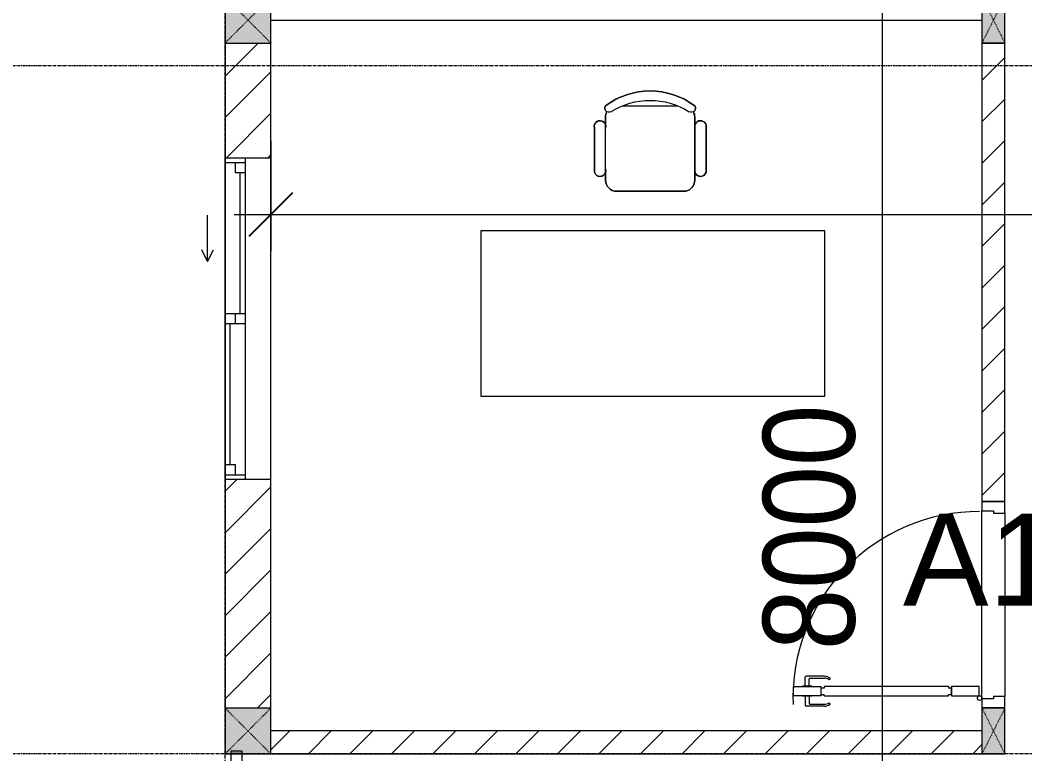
# Model space of a CAD drawing. Header units: millimetres. Extents: x 1591 to 239055, y -15958 to 83255.
# Drawn here: x 128639 to 133020, y 48437 to 51637 of the extents above; entities that cross this region are included whole.
import ezdxf

# ---------------------------------------------------------------- set-up
doc = ezdxf.new("R2010")
doc.units = ezdxf.units.MM
doc.linetypes.add('Dash', pattern=[6, 3, -3])
doc.linetypes.add('Grid Line', pattern=[22.225, 12.7, -3.175, 3.175, -3.175])
for name, color, linetype, lineweight in [('0-1', 250, 'Continuous', 5), ('A-ANNO-DIMS', 211, 'Continuous', 9), ('A-ANNO-DIMS-160', 211, 'Continuous', 9), ('A-AREA-IDEN', 2, 'Continuous', 9), ('A-DETL-GENF-1', 9, 'Continuous', 9), ('A-DOOR-1', 254, 'Continuous', 9), ('A-DOOR-2', 9, 'Continuous', 9), ('A-FLOR-2', 9, 'Continuous', 9), ('A-FLOR-HRAL', 11, 'Continuous', 9), ('A-GLAZ', 151, 'Continuous', 9), ('A-WALL-1', 253, 'Continuous', 18), ('A-WALL-2', 9, 'Continuous', 9), ('A-WALL-3', 113, 'Continuous', 18), ('A-WALL-PATT-1', 10, 'Continuous', 9), ('A-WALL-PATT-2', 111, 'Continuous', 9), ('I-FURN', 30, 'Continuous', 9), ('I-FURN-1', 254, 'Continuous', 9), ('S-COLS', 52, 'Continuous', 9), ('S-COLS-3', 254, 'Continuous', 9), ('S-COLS-4', 253, 'Continuous', 18), ('S-COLS-5', 52, 'Continuous', 18), ('S-COLS-HDLN', 52, 'Dash', 9), ('S-COLS-HDLN-1', 9, 'Dash', 9), ('S-GRID-1', 1, 'Grid Line', 9)]:
    doc.layers.add(name, color=color, linetype=linetype, lineweight=lineweight)
doc.styles.add('Arial_13', font='arial_0.ttf', dxfattribs={"height": 400})
doc.styles.add('UTM Avo', font='UTM Avo.ttf', dxfattribs={"width": 0.9, "height": 400})
doc.dimstyles.new('1_Dim_chi_tiet_2_5', dxfattribs={"dimscale": 304.8, "dimtxt": 399.720379, "dimasz": 0.629921, "dimexe": 0.524934, "dimexo": 0.0625, "dimgap": 0.052493, "dimtad": 1, "dimdec": 0, "dimrnd": 5, "dimzin": 0, "dimdsep": 46, "dimtxsty": 'UTM Avo', "dimblk1": 'OBLIQUE', "dimblk2": 'OBLIQUE', "dimsah": 1, "dimcen": 0.09, "dimdle": 0.524934, "dimazin": 0, "dimtfac": 1, "dimtdec": 4, "dimtix": 1, "dimtmove": 0, "dimatfit": 3, "dimfxl": 1.049869, "dimfxlon": 1, "dimtvp": 1, "dimtolj": 1, "dimtzin": 0, "dimarcsym": 2})
doc.dimstyles.new('1_Dim_chi_tiet_2_5_1', dxfattribs={"dimscale": 304.8, "dimtxt": 399.720379, "dimasz": 0.629921, "dimexe": 0.524934, "dimexo": 0.0625, "dimgap": 0.052493, "dimtad": 1, "dimdec": 0, "dimrnd": 5, "dimzin": 0, "dimdsep": 46, "dimtxsty": 'UTM Avo', "dimblk1": 'OBLIQUE', "dimblk2": 'OBLIQUE', "dimsah": 1, "dimcen": 0.09, "dimdle": 0.524934, "dimazin": 0, "dimtfac": 1, "dimtdec": 4, "dimtix": 1, "dimtmove": 0, "dimatfit": 3, "dimfxl": 1.049869, "dimfxlon": 1, "dimtvp": 1, "dimtolj": 1, "dimtzin": 0, "dimarcsym": 2})
pattern_1 = [(45, (0, 0), (-90.50967, 90.50967), [])]

# ---------------------------------------------------------------- blocks, each defined once
blk = doc.blocks.new('DOOR_CW_01 CANH MO-PANEL KINH - DIW_01-900x2200-CỬA GỖ VÂN LAMINATE-553393-TKCS_MB TẦNG 6-8')
at = {"layer": 'A-DETL-GENF-1'}
for p, q in [((-397, 872), (-357, 872)), ((-397, 752), (-397, 872)), ((-357, 872), (-357, 752)), ((-442, 737), (-442, 816.5)), ((-399, 820.5), (-438, 820.5)), ((-434, 799.5), (-434, 737)), ((-399, 803.5), (-430, 803.5)), ((-399, 831.8), (-397, 831.8)), ((-399, 792.2), (-399, 831.8)), ((-397, 792.2), (-399, 792.2)), ((-397, 792.2), (-397, 831.8)), ((-357, 792.2), (-357, 831.8)), ((-355, 831.8), (-357, 831.8)), ((-357, 792.2), (-355, 792.2)), ((-355, 792.2), (-355, 831.8)), ((-355, 820.5), (-316, 820.5)), ((-355, 803.5), (-324, 803.5)), ((-320, 799.5), (-320, 737)), ((-312, 737), (-312, 816.5)), ((-357, 752), (-397, 752)), ((-363, 752), (-391, 752)), ((-391, 752), (-391, 738)), ((-363, 738), (-363, 752)), ((-433.9, 711.2), (-427.3, 715.8)), ((-397, 738), (-391, 738)), ((-397, 738), (-397, 196)), ((-357, 738), (-363, 738)), ((-357, 196), (-357, 738)), ((-320.1, 711.2), (-326.7, 715.8)), ((-397, 196), (-391, 196)), ((-357, 182), (-397, 182)), ((-397, 182), (-397, 62)), ((-391, 196), (-391, 182)), ((-391, 182), (-363, 182)), ((-357, 196), (-363, 196)), ((-363, 182), (-363, 196)), ((-357, 62), (-357, 182)), ((-397, 62), (-357, 62))]:
    blk.add_line(p, q, dxfattribs=at)
blk.add_circle((-407, 60), 10, dxfattribs=at)
for centre, radius, start, end in [((-407, 60), 814, 360, 92), ((-438, 816.5), 4, 90, 180), ((-430, 799.5), 4, 90, 180), ((-324, 799.5), 4, 360, 90), ((-316, 816.5), 4, 0, 90), ((-397, 737), 45, 180, 215), ((-397, 737), 37, 180, 215), ((-357, 737), 37, 325, 0), ((-357, 737), 45, 325, 0)]:
    blk.add_arc(centre, radius, start, end, dxfattribs=at)
at = {"layer": 'A-DOOR-2'}
for p, q in [((-410, 50), (-450, 50)), ((-450, 50), (-450, -50)), ((-410, 0), (-410, 50)), ((-407, 50), (-382, 50)), ((450, 50), (410, 50)), ((410, 50), (410, 0)), ((450, -50), (450, 50)), ((-400, 0), (-410, 0)), ((-400, -50), (-400, 0)), ((410, 0), (400, 0)), ((400, 0), (400, -50)), ((-450, -50), (-400, -50)), ((400, -50), (450, -50))]:
    blk.add_line(p, q, dxfattribs=at)
blk = doc.blocks.new('BAN LV A - BAN LV A_dwg_ban hoc2-348006-TKCS_MB TẦNG 6-8')
at = {"layer": 'I-FURN'}
for p, q in [((145.8, 437.4), (-145.8, 437.4)), ((-243, 354.4), (-243, 162)), ((-194.4, 388.8), (-194.4, 113.4)), ((194.4, 113.4), (194.4, 388.8)), ((194.4, 351.4), (194.4, 150.8)), ((243.7, 162), (243.7, 354.4)), ((-120.5, 64.8), (120.5, 64.8))]:
    blk.add_line(p, q, dxfattribs=at)
at = {"layer": 'I-FURN', "flags": 128}
blk.add_lwpolyline([(-737.8, 610.5), (-737.8, 1330.5), (-154.9, 1330.5), (762.2, 1330.5), (762.2, 610.5)], close=True, dxfattribs=at)
at = {"layer": 'I-FURN'}
for centre, radius, start, end in [((-145.8, 388.8), 48.6, 90, 180), ((145.8, 388.8), 48.6, 360, 90), ((-218.7, 347.3), 25.3, 343.7398, 163.7398), ((219.4, 347.3), 25.3, 16.2602, 170.7054), ((-218.7, 154.9), 25.3, 163.7398, 16.2602), ((219.4, 154.9), 25.3, 189.2946, 16.2602), ((-180.2, 75.4), 17.8, 57.9726, 216.6901), ((-145.8, 113.4), 48.6, 180, 207.5844), ((0, 359.3), 318.2, 237.5758, 302.4242), ((180.2, 75.4), 17.8, 323.3099, 122.0274), ((145.8, 113.4), 48.6, 332.4156, 0), ((0, 324), 324, 233.1301, 306.8699)]:
    blk.add_arc(centre, radius, start, end, dxfattribs=at)
blk = doc.blocks.new('BAN LV A - BAN LV A_dwg-348005-TKCS_MB TẦNG 6-8')
at = {"extrusion": (0, 0, -1), "zscale": -1, "rotation": 180}
blk.add_blockref('BAN LV A - BAN LV A_dwg_ban hoc2-348006-TKCS_MB TẦNG 6-8', (-729, 1383.7), dxfattribs=at)
blk = doc.blocks.new('BAN LV A - BAN LV A-348231-TKCS_MB TẦNG 6-8')
at = {"layer": 'I-FURN-1'}
for p, q in [((534.6, 1270.3), (534.6, 1235.9)), ((923.4, 1232.9), (923.4, 1270.3)), ((486, 1221.7), (486, 1029.3)), ((972.7, 1029.3), (972.7, 1221.7)), ((534.6, 1029.3), (534.6, 994.9)), ((923.4, 994.9), (923.4, 1032.3)), ((583.2, 946.3), (874.8, 946.3)), ((1491.2, 773.2), (-8.8, 773.2)), ((-8.8, 773.2), (-8.8, 53.2)), ((1491.2, 53.2), (1491.2, 773.2)), ((-8.8, 53.2), (1491.2, 53.2))]:
    blk.add_line(p, q, dxfattribs=at)
for centre, radius, start, end in [((729, 1059.7), 324, 53.1301, 126.8699), ((548.9, 1308.3), 17.8, 143.3099, 240.596), ((909.2, 1308.3), 17.8, 299.404, 36.6901), ((583.2, 1270.3), 48.6, 152.4156, 180), ((874.8, 1270.3), 48.6, 360, 27.5844), ((510.3, 1228.8), 25.3, 16.2602, 196.2602), ((948.4, 1228.8), 25.3, 343.7398, 170.7054), ((510.3, 1036.4), 25.3, 196.2602, 343.7398), ((948.4, 1036.4), 25.3, 189.2946, 343.7398), ((583.2, 994.9), 48.6, 180, 270), ((874.8, 994.9), 48.6, 270, 360)]:
    blk.add_arc(centre, radius, start, end, dxfattribs=at)
blk.add_blockref('BAN LV A - BAN LV A_dwg-348005-TKCS_MB TẦNG 6-8', (0, 0))
blk = doc.blocks.new('G1_SOF - BO TRU - 100x200-745959-TKCS_MB TẦNG 6-8')
at = {"layer": 'S-COLS'}
blk.add_hatch(color=256, dxfattribs=at).paths.add_polyline_path([(-50, 100), (-50, -100), (50, -100), (50, 100)])
at = {"layer": 'S-COLS-4'}
for p, q in [((50, 100), (-50, 100)), ((-50, 100), (-50, -100)), ((50, -100), (50, 100)), ((-50, -100), (50, -100))]:
    blk.add_line(p, q, dxfattribs=at)
at = {"layer": 'S-COLS-HDLN-1'}
for p, q in [((50, 100), (-50, -100)), ((-50, 100), (50, -100))]:
    blk.add_line(p, q, dxfattribs=at)
blk = doc.blocks.new('NCV_TKTC_TANG 6 - 8_rvt-2-TKCS_MB TẦNG 6-8')
at = {"layer": 'A-WALL-PATT-1'}
h = blk.add_hatch(dxfattribs=at)
h.set_pattern_fill('FP_1', color=256, style=0, pattern_type=2)
h.set_pattern_definition(pattern_1)
h.paths.add_polyline_path([(37052.6, 49537.3), (37052.6, 51536.5), (36952.6, 51536.5), (36952.6, 49537.3)])
h = blk.add_hatch(dxfattribs=at)
h.set_pattern_fill('FP_1', color=256, style=0, pattern_type=2)
h.set_pattern_definition(pattern_1)
h.paths.add_polyline_path([(36952.6, 48436.9), (36952.6, 48536.9), (33852.6, 48536.9), (33852.6, 48436.9), (36769.5, 48436.9)])
at = {"layer": 'A-FLOR-2'}
for p, q in [((36952.6, 48677.3), (36952.6, 49497.3)), ((37052.6, 49487.3), (37052.6, 48687.3))]:
    blk.add_line(p, q, dxfattribs=at)
at = {"layer": 'A-WALL-1'}
for p, q in [((33852.6, 51636.9), (36952.6, 51636.9)), ((36952.6, 51536.5), (36952.6, 49537.3)), ((37052.6, 51536.5), (36952.6, 51536.5)), ((37052.6, 49537.3), (37052.6, 51536.5)), ((36952.6, 49537.3), (37052.6, 49537.3)), ((37052.6, 48637.3), (36952.6, 48637.3)), ((36952.6, 48536.9), (33852.6, 48536.9)), ((33852.6, 48436.9), (36952.6, 48436.9))]:
    blk.add_line(p, q, dxfattribs=at)
at = {"layer": 'A-WALL-2'}
for p, q in [((36952.6, 48677.3), (36952.6, 49497.3)), ((37052.6, 49487.3), (37052.6, 48687.3))]:
    blk.add_line(p, q, dxfattribs=at)
at = {"layer": 'A-DOOR-1', "rotation": 89.9999999999993}
blk.add_blockref('DOOR_CW_01 CANH MO-PANEL KINH - DIW_01-900x2200-CỬA GỖ VÂN LAMINATE-553393-TKCS_MB TẦNG 6-8', (37002.6, 49087.3), dxfattribs=at)
at = {"layer": 'I-FURN-1'}
blk.add_blockref('BAN LV A - BAN LV A-348231-TKCS_MB TẦNG 6-8', (34776.9, 49944.2), dxfattribs=at)
at = {"layer": 'S-COLS-3'}
for p in [(37002.6, 51636.9), (37002.6, 48536.9)]:
    blk.add_blockref('G1_SOF - BO TRU - 100x200-745959-TKCS_MB TẦNG 6-8', p, dxfattribs=at)
blk = doc.blocks.new('G1_SOF - BO TRU - 200x200-3056268-TKCS_MB TẦNG 6-8')
at = {"layer": 'S-COLS'}
blk.add_hatch(color=256, dxfattribs=at).paths.add_polyline_path([(100, -100), (100, 100), (-100, 100), (-100, -100)])
at = {"layer": 'S-COLS-5'}
for p, q in [((100, 100), (-100, 100)), ((-100, 100), (-100, -100)), ((100, -100), (100, 100)), ((-100, -100), (100, -100))]:
    blk.add_line(p, q, dxfattribs=at)
at = {"layer": 'S-COLS-HDLN'}
for p, q in [((100, 100), (-100, -100)), ((-100, 100), (100, -100))]:
    blk.add_line(p, q, dxfattribs=at)
blk = doc.blocks.new('1_FAMILY RVT - W01-WxH 1400x1400xmm-389822-TKCS_MB TẦNG 6-8')
at = {"layer": 'A-GLAZ'}
for p, q in [((248.4, 172.39), (299.2, 197.79)), ((248.4, 172.39), (299.2, 146.99)), ((248.4, 172.39), (451.6, 172.39)), ((-700, 96.19), (-700, -103.81)), ((700, 96.19), (-700, 96.19)), ((-700, 96.19), (-636.5, 96.19)), ((-680.95, 96.19), (-680.95, 7.29)), ((-636.5, 96.19), (-22.225, 96.19)), ((-636.5, 96.19), (-636.5, 51.74)), ((-22.225, 7.29), (-22.225, 96.19)), ((-22.225, 96.19), (22.225, 96.19)), ((22.225, 96.19), (680.95, 96.19)), ((22.225, 96.19), (22.225, 7.29)), ((680.95, 96.19), (700, 96.19)), ((680.95, 96.19), (680.95, 7.29)), ((700, -103.81), (700, 96.19)), ((-636.5, 51.74), (-680.95, 51.74)), ((-636.5, 73.965), (-22.225, 73.965)), ((22.225, 51.74), (-22.225, 51.74)), ((636.5, 51.74), (636.5, 7.29)), ((680.95, 51.74), (636.5, 51.74)), ((-700, 7.29), (-680.95, 7.29)), ((-680.95, 7.29), (-22.225, 7.29)), ((-22.225, 7.29), (22.225, 7.29)), ((22.225, 29.515), (636.5, 29.515)), ((22.225, 7.29), (636.5, 7.29)), ((636.5, 7.29), (700, 7.29)), ((-700, -103.81), (700, -103.81))]:
    blk.add_line(p, q, dxfattribs=at)
blk = doc.blocks.new('Railing - 50 x 10mm-1251311-TKCS_MB TẦNG 6-8')
at = {"layer": 'A-FLOR-HRAL'}
for p, q in [((25, 5), (-25, 5)), ((-25, 5), (-25, -5)), ((25, -5), (25, 5)), ((-25, -5), (25, -5))]:
    blk.add_line(p, q, dxfattribs=at)
blk = doc.blocks.new('Railing - Railing-3828361-TKCS_MB TẦNG 6-8')
at = {"layer": 'A-FLOR-HRAL'}
for p, q in [((33677.6, 48436.9), (33677.6, 45516.9)), ((33727.6, 45516.9), (33727.6, 48436.9))]:
    blk.add_line(p, q, dxfattribs=at)
for p in [(33702.6, 48444.5), (33702.6, 45511.9)]:
    blk.add_blockref('Railing - 50 x 10mm-1251311-TKCS_MB TẦNG 6-8', p)
blk = doc.blocks.new('DIMBLOCK90-TKCS_MB TẦNG 6-8')
at = {"layer": 'A-ANNO-DIMS-160'}
for p, q in [((132397.1, 53596.9), (132397.1, 45276.9)), ((132717.1, 53436.9), (132237.1, 53436.9)), ((132397.1, 53436.9), (132717.1, 53436.9)), ((132717.1, 45436.9), (132237.1, 45436.9)), ((132397.1, 45436.9), (132717.1, 45436.9))]:
    blk.add_line(p, q, dxfattribs=at)
at = {"layer": 'A-ANNO-DIMS-160', "lineweight": 25}
for p, q in [((132397.1, 53436.9), (132301.1, 53532.9)), ((132397.1, 53436.9), (132493.1, 53340.9)), ((132397.1, 45436.9), (132301.1, 45532.9)), ((132397.1, 45436.9), (132493.1, 45340.9))]:
    blk.add_line(p, q, dxfattribs=at)
at = {"layer": 'A-ANNO-DIMS-160', "color": 0, "insert": (131877.4, 48889.2), "char_height": 400, "width": 1314.636, "attachment_point": 1, "rotation": 90, "line_spacing_factor": 1.110334, "style": 'UTM Avo'}
blk.add_mtext('8000', dxfattribs=at)
blk = doc.blocks.new('_Oblique')
at = {"color": 0, "linetype": 'ByBlock', "lineweight": -2}
blk.add_line((-0.5, -0.5), (0.5, 0.5), dxfattribs=at)
blk = doc.blocks.new('DIMBLOCK316-TKCS_MB TẦNG 6-8')
at = {"layer": 'A-ANNO-DIMS-160'}
for p, q in [((132397.1, 53596.9), (132397.1, 45276.9)), ((132717.1, 53436.9), (132237.1, 53436.9)), ((132397.1, 53436.9), (132717.1, 53436.9)), ((132717.1, 45436.9), (132237.1, 45436.9)), ((132397.1, 45436.9), (132717.1, 45436.9))]:
    blk.add_line(p, q, dxfattribs=at)
at = {"layer": 'A-ANNO-DIMS-160', "lineweight": 25}
for p, q in [((132397.1, 53436.9), (132301.1, 53532.9)), ((132397.1, 53436.9), (132493.1, 53340.9)), ((132397.1, 45436.9), (132301.1, 45532.9)), ((132397.1, 45436.9), (132493.1, 45340.9))]:
    blk.add_line(p, q, dxfattribs=at)
at = {"layer": 'A-ANNO-DIMS-160', "color": 0, "insert": (131877.4, 48889.2), "char_height": 400, "width": 1314.636, "attachment_point": 1, "rotation": 90, "line_spacing_factor": 1.110334, "style": 'UTM Avo'}
blk.add_mtext('8000', dxfattribs=at)
blk = doc.blocks.new('DIMBLOCK321-TKCS_MB TẦNG 6-8')
at = {"layer": 'A-ANNO-DIMS-160'}
for p, q in [((129732.3, 51109.7), (129732.3, 50629.7)), ((129732.3, 50789.7), (129732.3, 51109.7)), ((138082.3, 51109.7), (138082.3, 50629.7)), ((138082.3, 50789.7), (138082.3, 51109.7)), ((129572.3, 50789.7), (138242.3, 50789.7))]:
    blk.add_line(p, q, dxfattribs=at)
at = {"layer": 'A-ANNO-DIMS-160', "lineweight": 25}
for p, q in [((129732.3, 50789.7), (129828.3, 50885.7)), ((138082.3, 50789.7), (138178.3, 50885.7)), ((129732.3, 50789.7), (129636.3, 50693.7)), ((138082.3, 50789.7), (137986.3, 50693.7))]:
    blk.add_line(p, q, dxfattribs=at)
at = {"layer": 'A-ANNO-DIMS-160', "color": 0, "insert": (133359.5, 51309.3), "char_height": 400, "width": 1314.636, "attachment_point": 1, "line_spacing_factor": 1.110334, "style": 'UTM Avo'}
blk.add_mtext('8350', dxfattribs=at)

msp = doc.modelspace()

# ---------------------------------------------------------------- hatches: boundary and pattern name
at = {"layer": 'A-WALL-PATT-2'}
h = msp.add_hatch(dxfattribs=at)
h.set_pattern_fill('FP_1', color=256, style=0, pattern_type=2)
h.set_pattern_definition([(45, (95879.7, 0), (-90.50967, 90.50967), [])])
h.paths.add_polyline_path([(129732.3, 48636.9), (129732.3, 49635.3), (129532.3, 49635.3), (129532.3, 48636.9), (129698.9, 48636.9)])
h.paths.add_polyline_path([(129732.3, 51035.3), (129732.3, 51536.9), (129532.3, 51536.9), (129532.3, 51035.3)])

# ---------------------------------------------------------------- linework, layer by layer
at = {"layer": 'A-WALL-3'}
for p, q in [((129532.3, 51536.9), (129532.3, 51035.3)), ((129732.3, 51035.3), (129732.3, 51536.9)), ((129532.3, 49635.3), (129532.3, 48636.9)), ((129732.3, 48636.9), (129732.3, 49635.3))]:
    msp.add_line(p, q, dxfattribs=at)
at = {"layer": 'S-GRID-1'}
for p, q in [((129532.3, 19149.4), (129532.3, 77012.5)), ((130306.5, 51436.9), (126306.5, 51436.9)), ((223800.6, 51436.9), (130306.5, 51436.9)), ((130306.5, 48436.9), (126306.5, 48436.9)), ((223800.6, 48436.9), (130306.5, 48436.9))]:
    msp.add_line(p, q, dxfattribs=at)

# ---------------------------------------------------------------- block references
at = {"layer": '0-1'}
msp.add_blockref('NCV_TKTC_TANG 6 - 8_rvt-2-TKCS_MB TẦNG 6-8', (95879.7, 0), dxfattribs=at)
at = {"layer": 'A-FLOR-HRAL'}
msp.add_blockref('Railing - Railing-3828361-TKCS_MB TẦNG 6-8', (95879.7, 0), dxfattribs=at)
at = {"layer": 'A-GLAZ', "rotation": 89.9999999999999}
msp.add_blockref('1_FAMILY RVT - W01-WxH 1400x1400xmm-389822-TKCS_MB TẦNG 6-8', (129628.5, 50335.3), dxfattribs=at)
at = {"layer": 'S-COLS'}
for p in [(129632.3, 51636.9), (129632.3, 48536.9)]:
    msp.add_blockref('G1_SOF - BO TRU - 200x200-3056268-TKCS_MB TẦNG 6-8', p, dxfattribs=at)

# ---------------------------------------------------------------- texts
at = {"layer": 'A-AREA-IDEN', "insert": (133606.7, 49078.4), "char_height": 400, "width": 2233.6, "attachment_point": 8, "line_spacing_factor": 0.936439, "style": 'Arial_13'}
msp.add_mtext('\\pt8,16,24,32,40,48,56,64,72,80,88,96,104,112,120,128,136,144,152,160,168,176,184,192,200,208,216,224,232,240,248,256;A1.08.05', dxfattribs=at)

# ---------------------------------------------------------------- dimensions: what is measured, and where the dimension line sits
at = {"layer": 'A-ANNO-DIMS'}
for dimstyle, picture in [('1_Dim_chi_tiet_2_5', 'DIMBLOCK90-TKCS_MB TẦNG 6-8'), ('1_Dim_chi_tiet_2_5_1', 'DIMBLOCK316-TKCS_MB TẦNG 6-8')]:
    dim = msp.add_linear_dim(base=(132397.1, 45436.9), p1=(132717.1, 53436.9), p2=(132717.1, 45436.9), angle=90, dimstyle=dimstyle, override={"dimpost": '<>', "dimfxl": 8000}, dxfattribs=at)
    dim.commit()
    dim.dimension.update_dxf_attribs({"geometry": picture, "text_midpoint": (132174.1, 49436.9)})
dim = msp.add_linear_dim(base=(138082.3, 50789.7), p1=(129732.3, 51109.7), p2=(138082.3, 51109.7), dimstyle='1_Dim_chi_tiet_2_5_1', override={"dimpost": '<>', "dimfxl": 8350}, dxfattribs=at)
dim.commit()
dim.dimension.update_dxf_attribs({"geometry": 'DIMBLOCK321-TKCS_MB TẦNG 6-8', "text_midpoint": (133907.3, 51012.7)})

doc.saveas('drawing.dxf')
